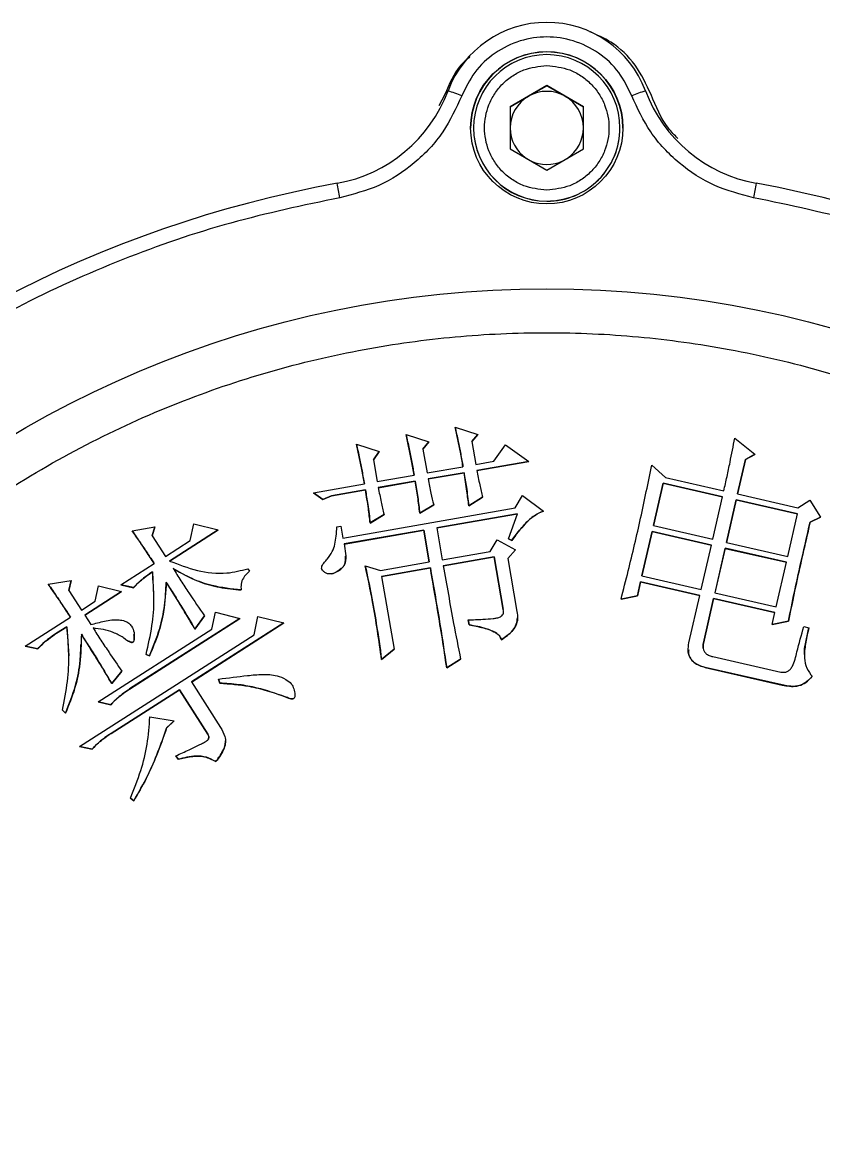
# Model space of a CAD drawing. Header units: millimetres. Extents: x 1852 to 4288, y 681 to 2404.
# Drawn here: x 3717 to 3771.8, y 2137.5 to 2214 of the extents above; entities that cross this region are included whole.
import ezdxf

# ---------------------------------------------------------------- set-up
doc = ezdxf.new("R2010")
doc.units = ezdxf.units.MM

msp = doc.modelspace()

# ---------------------------------------------------------------- linework, layer by layer
at = {"color": 7, "linetype": 'Continuous', "lineweight": 25}
for p, q in [((3745.883, 2209.036), (3745.486, 2208.27)), ((3752.853, 2209.654), (3750.353, 2208.21)), ((3751.603, 2208.925), (3752.853, 2209.647)), ((3755.353, 2208.21), (3752.853, 2209.654)), ((3752.853, 2209.647), (3752.853, 2209.654)), ((3752.853, 2209.647), (3754.103, 2208.925)), ((3750.353, 2208.204), (3751.603, 2208.925)), ((3754.103, 2208.925), (3755.353, 2208.204)), ((3750.353, 2208.21), (3750.353, 2205.323)), ((3755.353, 2205.323), (3755.353, 2208.21)), ((3747.853, 2206.765), (3747.853, 2206.754)), ((3757.853, 2206.754), (3757.853, 2206.765)), ((3750.353, 2205.323), (3752.853, 2203.88)), ((3752.853, 2203.88), (3755.353, 2205.323)), ((3746.587, 2186.336), (3748.144, 2185.835)), ((3743.238, 2185.819), (3744.8, 2185.321)), ((3744.8, 2185.321), (3744.394, 2184.83)), ((3744.394, 2184.829), (3744.8, 2185.319)), ((3744.8, 2185.321), (3744.8, 2185.319)), ((3748.144, 2185.835), (3747.741, 2185.344)), ((3747.741, 2185.342), (3748.144, 2185.833)), ((3747.741, 2185.344), (3748.016, 2183.78)), ((3748.144, 2185.835), (3748.144, 2185.833)), ((3765.699, 2185.565), (3767.078, 2184.471)), ((3739.848, 2185.159), (3741.407, 2184.658)), ((3741.407, 2184.658), (3741.014, 2184.101)), ((3741.014, 2184.099), (3741.407, 2184.656)), ((3741.407, 2184.658), (3741.407, 2184.656)), ((3744.394, 2184.83), (3744.679, 2183.197)), ((3749.241, 2183.993), (3750.027, 2185.113)), ((3750.027, 2185.113), (3751.624, 2183.988)), ((3741.014, 2184.101), (3741.276, 2182.604)), ((3748.016, 2183.78), (3749.241, 2183.993)), ((3751.624, 2183.988), (3748.085, 2183.371)), ((3748.085, 2183.369), (3751.624, 2183.986)), ((3751.624, 2183.988), (3751.624, 2183.986)), ((3766.429, 2184.121), (3765.889, 2181.761)), ((3765.89, 2181.761), (3766.429, 2184.119)), ((3767.078, 2184.471), (3766.429, 2184.121)), ((3766.429, 2184.119), (3767.078, 2184.469)), ((3766.429, 2184.121), (3766.429, 2184.119)), ((3767.078, 2184.471), (3767.078, 2184.469)), ((3741.276, 2182.604), (3743.795, 2183.043)), ((3744.679, 2183.197), (3747.129, 2183.626)), ((3747.199, 2183.217), (3744.748, 2182.788)), ((3744.748, 2182.786), (3747.199, 2183.215)), ((3747.199, 2183.217), (3747.199, 2183.215)), ((3760.028, 2183.741), (3760.968, 2182.889)), ((3736.92, 2181.843), (3740.392, 2182.449)), ((3743.865, 2182.634), (3741.345, 2182.195)), ((3741.345, 2182.193), (3743.865, 2182.632)), ((3743.865, 2182.634), (3743.865, 2182.632)), ((3760.809, 2182.501), (3760.143, 2179.601)), ((3760.144, 2179.601), (3760.809, 2182.499)), ((3764.854, 2181.573), (3760.809, 2182.501)), ((3760.809, 2182.501), (3760.809, 2182.499)), ((3760.809, 2182.499), (3764.854, 2181.571)), ((3760.968, 2182.889), (3764.947, 2181.977)), ((3737.559, 2181.394), (3736.92, 2181.843)), ((3736.92, 2181.843), (3736.92, 2181.841)), ((3736.92, 2181.841), (3737.559, 2181.392)), ((3738.147, 2181.635), (3737.559, 2181.394)), ((3737.559, 2181.392), (3738.147, 2181.633)), ((3740.462, 2182.041), (3738.147, 2181.635)), ((3738.147, 2181.633), (3740.462, 2182.039)), ((3738.147, 2181.635), (3738.147, 2181.633)), ((3740.462, 2182.041), (3740.462, 2182.039)), ((3748.473, 2181.543), (3747.525, 2180.957)), ((3747.525, 2180.955), (3748.473, 2181.541)), ((3748.473, 2181.543), (3748.473, 2181.541)), ((3750.705, 2180.811), (3751.188, 2181.669)), ((3751.188, 2181.669), (3752.639, 2180.587)), ((3764.189, 2178.674), (3764.854, 2181.573)), ((3765.889, 2181.761), (3770.004, 2180.821)), ((3737.559, 2181.394), (3737.559, 2181.392)), ((3738.931, 2178.756), (3750.705, 2180.811)), ((3745.129, 2181.032), (3744.176, 2180.443)), ((3744.176, 2180.441), (3745.129, 2181.029)), ((3745.129, 2181.032), (3745.129, 2181.029)), ((3747.525, 2180.957), (3747.525, 2180.955)), ((3765.797, 2181.358), (3765.131, 2178.458)), ((3765.132, 2178.458), (3765.797, 2181.356)), ((3769.978, 2180.402), (3765.797, 2181.358)), ((3765.797, 2181.358), (3765.797, 2181.356)), ((3765.797, 2181.356), (3769.978, 2180.4)), ((3770.004, 2180.821), (3770.831, 2181.34)), ((3770.831, 2181.34), (3771.56, 2180.179)), ((3741.736, 2180.366), (3740.785, 2179.781)), ((3740.785, 2179.779), (3741.736, 2180.364)), ((3741.736, 2180.366), (3741.736, 2180.364)), ((3744.176, 2180.443), (3744.176, 2180.441)), ((3750.846, 2180.415), (3745.331, 2179.452)), ((3745.332, 2179.45), (3750.845, 2180.413)), ((3750.232, 2178.697), (3750.846, 2180.415)), ((3769.313, 2177.502), (3769.978, 2180.402)), ((3771.56, 2180.179), (3770.844, 2179.845)), ((3770.844, 2179.843), (3771.56, 2180.177)), ((3771.56, 2180.179), (3771.56, 2180.177)), ((3724.52, 2179.255), (3726.084, 2179.515)), ((3726.084, 2179.515), (3725.902, 2178.901)), ((3725.902, 2178.9), (3726.084, 2179.512)), ((3726.084, 2179.515), (3726.084, 2179.512)), ((3730.409, 2179.317), (3727.078, 2177.185)), ((3727.078, 2177.183), (3730.409, 2179.315)), ((3728.491, 2178.582), (3728.745, 2179.73)), ((3728.745, 2179.73), (3730.409, 2179.317)), ((3730.409, 2179.317), (3730.409, 2179.315)), ((3738.517, 2179.524), (3738.789, 2179.573)), ((3738.789, 2179.573), (3738.931, 2178.756)), ((3744.448, 2179.298), (3739.003, 2178.348)), ((3739.003, 2178.345), (3744.448, 2179.296)), ((3740.785, 2179.781), (3740.785, 2179.779)), ((3744.828, 2177.12), (3744.448, 2179.298)), ((3744.448, 2179.298), (3744.448, 2179.296)), ((3744.448, 2179.296), (3744.828, 2177.12)), ((3745.331, 2179.452), (3745.712, 2177.274)), ((3760.051, 2179.195), (3759.357, 2176.162)), ((3759.358, 2176.162), (3760.051, 2179.193)), ((3764.096, 2178.268), (3760.051, 2179.195)), ((3760.051, 2179.195), (3760.051, 2179.193)), ((3760.051, 2179.193), (3764.096, 2178.266)), ((3760.143, 2179.601), (3764.189, 2178.674)), ((3770.844, 2179.845), (3770.844, 2179.843)), ((3725.902, 2178.901), (3726.798, 2177.498)), ((3726.798, 2177.498), (3728.491, 2178.582)), ((3748.979, 2177.844), (3749.474, 2178.633)), ((3749.474, 2178.633), (3750.718, 2177.939)), ((3750.463, 2178.594), (3750.232, 2178.697)), ((3750.232, 2178.697), (3750.232, 2178.695)), ((3750.232, 2178.695), (3750.463, 2178.592)), ((3750.463, 2178.594), (3750.463, 2178.592)), ((3765.131, 2178.458), (3769.313, 2177.502)), ((3745.712, 2177.274), (3748.979, 2177.844)), ((3750.718, 2177.939), (3750.186, 2177.354)), ((3750.186, 2177.352), (3750.718, 2177.937)), ((3750.718, 2177.939), (3750.718, 2177.937)), ((3763.403, 2175.234), (3764.096, 2178.268)), ((3765.039, 2178.052), (3764.345, 2175.019)), ((3764.346, 2175.019), (3765.039, 2178.05)), ((3769.22, 2177.097), (3765.039, 2178.052)), ((3765.039, 2178.052), (3765.039, 2178.05)), ((3765.039, 2178.05), (3769.22, 2177.095)), ((3723.759, 2175.557), (3726.038, 2177.013)), ((3739.121, 2177.525), (3739.121, 2177.527)), ((3741.492, 2176.537), (3744.828, 2177.12)), ((3749.256, 2177.472), (3745.783, 2176.866)), ((3745.783, 2176.863), (3749.256, 2177.47)), ((3749.885, 2173.866), (3749.256, 2177.472)), ((3749.256, 2177.472), (3749.256, 2177.47)), ((3749.256, 2177.47), (3749.885, 2173.863)), ((3750.186, 2177.354), (3750.815, 2173.747)), ((3768.527, 2174.063), (3769.22, 2177.097)), ((3725.909, 2176.438), (3725.909, 2176.435)), ((3725.909, 2176.435), (3725.997, 2174.802)), ((3732.436, 2176.661), (3732.549, 2176.486)), ((3740.456, 2176.85), (3741.492, 2176.537)), ((3740.456, 2176.85), (3740.456, 2176.848)), ((3744.9, 2176.711), (3741.563, 2176.128)), ((3741.563, 2176.128), (3742.429, 2171.161)), ((3741.564, 2176.126), (3744.9, 2176.709)), ((3744.9, 2176.711), (3744.9, 2176.709)), ((3759.357, 2176.162), (3763.403, 2175.234)), ((3718.795, 2175.595), (3720.356, 2175.852)), ((3720.356, 2175.852), (3720.21, 2175.182)), ((3720.21, 2175.181), (3720.356, 2175.85)), ((3720.356, 2175.852), (3720.356, 2175.85)), ((3722.005, 2174.434), (3722.236, 2175.49)), ((3722.236, 2175.49), (3723.806, 2175.094)), ((3724.62, 2175.366), (3723.759, 2175.557)), ((3723.759, 2175.557), (3723.759, 2175.554)), ((3723.759, 2175.554), (3724.62, 2175.364)), ((3724.62, 2175.364), (3724.62, 2175.366)), ((3726.86, 2175.729), (3726.86, 2175.727)), ((3759.265, 2175.758), (3759.047, 2174.813)), ((3759.047, 2174.811), (3759.265, 2175.756)), ((3763.31, 2174.831), (3759.265, 2175.758)), ((3759.265, 2175.758), (3759.265, 2175.756)), ((3759.265, 2175.756), (3763.31, 2174.829)), ((3720.21, 2175.182), (3721.07, 2173.836)), ((3723.806, 2175.094), (3721.294, 2173.486)), ((3721.295, 2173.485), (3723.806, 2175.092)), ((3723.806, 2175.094), (3723.806, 2175.092)), ((3759.047, 2174.813), (3757.927, 2174.572)), ((3757.927, 2174.57), (3759.047, 2174.811)), ((3759.047, 2174.813), (3759.047, 2174.811)), ((3762.568, 2171.595), (3763.31, 2174.831)), ((3764.253, 2174.615), (3763.557, 2171.579)), ((3763.557, 2171.577), (3764.253, 2174.613)), ((3768.435, 2173.66), (3764.253, 2174.615)), ((3764.253, 2174.615), (3764.253, 2174.613)), ((3764.253, 2174.613), (3768.434, 2173.658)), ((3764.345, 2175.019), (3768.527, 2174.063)), ((3721.07, 2173.836), (3722.005, 2174.434)), ((3749.885, 2173.863), (3749.885, 2173.866)), ((3757.927, 2174.572), (3757.927, 2174.57)), ((3717.215, 2171.37), (3720.31, 2173.35)), ((3721.294, 2173.486), (3721.705, 2172.844)), ((3731.891, 2173.265), (3724.355, 2168.444)), ((3724.355, 2168.442), (3731.891, 2173.263)), ((3729.469, 2173.445), (3728.819, 2172.533)), ((3728.819, 2172.531), (3729.469, 2173.443)), ((3729.469, 2173.445), (3729.469, 2173.443)), ((3729.973, 2172.533), (3730.227, 2173.684)), ((3730.227, 2173.684), (3731.891, 2173.265)), ((3731.891, 2173.265), (3731.891, 2173.263)), ((3732.854, 2172.151), (3733.124, 2173.396)), ((3733.124, 2173.396), (3734.889, 2172.96)), ((3747.54, 2172.823), (3747.481, 2173.164)), ((3747.481, 2173.164), (3747.481, 2173.162)), ((3747.481, 2173.162), (3747.54, 2172.821)), ((3750.861, 2173.305), (3750.861, 2173.307)), ((3768.25, 2172.851), (3768.435, 2173.66)), ((3769.369, 2173.087), (3768.25, 2172.851)), ((3768.25, 2172.849), (3769.369, 2173.085)), ((3769.369, 2173.087), (3769.369, 2173.085)), ((3720.066, 2172.7), (3719.365, 2172.253)), ((3719.365, 2172.251), (3720.066, 2172.698)), ((3720.066, 2172.7), (3720.066, 2172.698)), ((3720.066, 2172.698), (3720.196, 2170.717)), ((3722.2, 2167.563), (3729.973, 2172.533)), ((3734.889, 2172.96), (3728.578, 2168.922)), ((3728.579, 2168.921), (3734.889, 2172.958)), ((3728.819, 2172.533), (3728.819, 2172.531)), ((3734.889, 2172.96), (3734.889, 2172.958)), ((3747.54, 2172.823), (3747.54, 2172.821)), ((3768.25, 2172.851), (3768.25, 2172.849)), ((3770.417, 2172.707), (3770.754, 2172.63)), ((3719.365, 2172.253), (3719.365, 2172.251)), ((3720.934, 2164.527), (3732.854, 2172.151)), ((3723.919, 2171.956), (3723.919, 2171.953)), ((3724.607, 2171.653), (3724.607, 2171.655)), ((3724.67, 2172.167), (3724.67, 2172.169)), ((3749.752, 2171.808), (3749.752, 2171.806)), ((3763.557, 2171.579), (3763.557, 2171.577)), ((3718.075, 2171.182), (3717.215, 2171.37)), ((3717.215, 2171.37), (3717.215, 2171.368)), ((3717.215, 2171.368), (3718.075, 2171.18)), ((3718.075, 2171.182), (3718.075, 2171.18)), ((3721.051, 2171.477), (3721.051, 2171.479)), ((3725.704, 2170.71), (3725.478, 2170.81)), ((3725.478, 2170.81), (3725.478, 2170.808)), ((3725.478, 2170.808), (3725.704, 2170.708)), ((3742.429, 2171.161), (3741.571, 2170.452)), ((3741.571, 2170.45), (3742.429, 2171.159)), ((3742.429, 2171.161), (3742.429, 2171.159)), ((3762.512, 2171.116), (3762.512, 2171.114)), ((3725.704, 2170.71), (3725.704, 2170.708)), ((3741.571, 2170.452), (3741.571, 2170.45)), ((3746.97, 2170.48), (3746.017, 2169.892)), ((3746.017, 2169.89), (3746.97, 2170.478)), ((3746.97, 2170.48), (3746.97, 2170.478)), ((3764.197, 2170.655), (3768.851, 2169.589)), ((3723.821, 2169.667), (3723.13, 2168.817)), ((3723.13, 2168.815), (3723.821, 2169.665)), ((3723.821, 2169.667), (3723.821, 2169.665)), ((3746.017, 2169.892), (3746.017, 2169.89)), ((3768.935, 2168.718), (3763.675, 2169.923)), ((3763.675, 2169.923), (3763.675, 2169.921)), ((3763.675, 2169.921), (3768.935, 2168.716)), ((3723.13, 2168.817), (3723.13, 2168.815)), ((3728.578, 2168.922), (3730.558, 2165.825)), ((3730.517, 2168.848), (3730.427, 2169.12)), ((3730.427, 2169.12), (3730.427, 2169.118)), ((3730.427, 2169.118), (3730.517, 2168.846)), ((3730.517, 2168.848), (3730.517, 2168.846)), ((3768.935, 2168.718), (3768.935, 2168.716)), ((3727.759, 2168.398), (3723.084, 2165.408)), ((3723.084, 2165.406), (3727.759, 2168.396)), ((3724.355, 2168.442), (3724.355, 2168.444)), ((3729.7, 2165.36), (3727.759, 2168.398)), ((3727.759, 2168.398), (3727.759, 2168.396)), ((3727.759, 2168.396), (3729.7, 2165.358)), ((3734.984, 2167.913), (3734.984, 2167.915)), ((3735.559, 2167.789), (3735.559, 2167.787)), ((3735.624, 2168.195), (3735.624, 2168.198)), ((3719.974, 2166.798), (3719.765, 2166.993)), ((3719.765, 2166.993), (3719.765, 2166.991)), ((3719.765, 2166.991), (3719.974, 2166.796)), ((3723.063, 2167.373), (3722.2, 2167.563)), ((3722.2, 2167.563), (3722.2, 2167.561)), ((3722.2, 2167.561), (3723.063, 2167.371)), ((3723.063, 2167.373), (3723.063, 2167.371)), ((3719.974, 2166.798), (3719.974, 2166.796)), ((3725.74, 2166.533), (3727.391, 2166.271)), ((3727.391, 2166.271), (3726.883, 2165.781)), ((3726.883, 2165.779), (3727.391, 2166.269)), ((3727.391, 2166.271), (3727.391, 2166.269)), ((3726.883, 2165.781), (3726.883, 2165.779)), ((3723.084, 2165.408), (3723.084, 2165.406)), ((3729.7, 2165.36), (3729.7, 2165.358)), ((3730.903, 2164.894), (3730.903, 2164.896)), ((3721.792, 2164.337), (3720.934, 2164.527)), ((3720.934, 2164.527), (3720.934, 2164.525)), ((3720.934, 2164.525), (3721.792, 2164.335)), ((3721.792, 2164.337), (3721.792, 2164.335)), ((3727.669, 2163.649), (3727.52, 2163.883)), ((3727.52, 2163.883), (3727.52, 2163.881)), ((3727.52, 2163.881), (3727.669, 2163.647)), ((3727.669, 2163.649), (3727.669, 2163.647)), ((3730.242, 2163.483), (3730.242, 2163.485)), ((3724.633, 2160.803), (3724.425, 2160.998)), ((3724.425, 2160.998), (3724.425, 2160.996)), ((3724.425, 2160.996), (3724.633, 2160.801)), ((3724.633, 2160.801), (3724.633, 2160.803))]:
    msp.add_line(p, q, dxfattribs=at)
for centre, radius in [((3752.853, 2206.771), 5.2), ((3752.853, 2124.271), 71.5)]:
    msp.add_circle(centre, radius, dxfattribs=at)
for centre, radius, start, end in [((3752.853, 2206.769), 7.2, 20.5868, 159.4132), ((3752.853, 2206.754), 5.2, 0.00011, 179.99974), ((3752.853, 2206.765), 5, 359.99994, 179.99975), ((3736.751, 2212.817), 10, 280.30605, 339.41322), ((3703.012, 2092.421), 124.573, 69.2983, 69.75789), ((3752.853, 2206.76), 2.5, 59.99975, 119.99962), ((3802.694, 2092.421), 124.574, 110.24211, 110.7017), ((3768.955, 2212.817), 10, 200.58678, 259.69395), ((3752.853, 2206.76), 2.5, 119.9996, 179.99966), ((3752.853, 2206.76), 2.5, 359.99971, 59.99978), ((3752.853, 2206.765), 5, 179.99991, 269.99976), ((3752.853, 2206.754), 5, 179.99991, 269.99976), ((3752.853, 2206.76), 2.5, 179.99971, 236.17979), ((3752.853, 2206.765), 5, 269.99962, 359.99978), ((3752.853, 2206.754), 5, 269.99962, 359.99978), ((3752.853, 2206.76), 2.5, 303.81959, 359.99967), ((3752.853, 2206.76), 2.5, 243.81973, 296.17964), ((3752.853, 2124.269), 80, 100.30604, 169.69383), ((3100.569, 2086.209), 648.57, 10.284007, 10.372163), ((4405.156, 2086.205), 648.589, 169.627839, 169.715992), ((3752.853, 2124.269), 80, 10.30617, 79.69396)]:
    msp.add_arc(centre, radius, start, end, dxfattribs=at)
for points, knots in [([(3758.657, 2208.951), (3758.393, 2209.505), (3757.852, 2210.638), (3756.434, 2211.948), (3754.717, 2212.785), (3752.853, 2213.062), (3750.989, 2212.785), (3749.272, 2211.948), (3747.854, 2210.638), (3747.313, 2209.505), (3747.049, 2208.951)], [0, 0, 0, 0, 0.122089, 0.25, 0.377911, 0.5, 0.622089, 0.75, 0.877911, 1, 1, 1, 1]), ([(3759.979, 2209.035), (3759.652, 2209.725), (3758.998, 2211.105), (3757.481, 2212.598), (3756.285, 2213.113), (3755.79, 2213.326)], [0, 0, 0, 0, 0.369702, 0.739405, 1, 1, 1, 1]), ([(3747.599, 2211.629), (3747.384, 2211.438), (3746.594, 2210.741), (3746.182, 2209.754), (3745.883, 2209.036)], [0, 0, 0, 0, 0.272938, 1, 1, 1, 1]), ([(3752.853, 2202.517), (3752.318, 2202.574), (3751.496, 2202.661), (3750.506, 2203.191), (3749.826, 2203.739), (3749.274, 2204.42), (3748.761, 2205.41), (3748.5, 2206.767), (3748.761, 2208.124), (3749.274, 2209.113), (3749.826, 2209.794), (3750.506, 2210.343), (3751.496, 2210.873), (3752.318, 2210.96), (3752.853, 2211.017)], [0, 0, 0, 0, 0.119728, 0.18418, 0.25, 0.31582, 0.380272, 0.5, 0.619728, 0.68418, 0.75, 0.81582, 0.880272, 1, 1, 1, 1]), ([(3752.853, 2211.017), (3753.388, 2210.96), (3754.21, 2210.873), (3755.2, 2210.343), (3755.88, 2209.794), (3756.432, 2209.113), (3756.945, 2208.124), (3757.206, 2206.767), (3756.945, 2205.41), (3756.432, 2204.42), (3755.88, 2203.739), (3755.2, 2203.191), (3754.21, 2202.661), (3753.388, 2202.574), (3752.853, 2202.517)], [0, 0, 0, 0, 0.119728, 0.18418, 0.25, 0.31582, 0.380272, 0.5, 0.619728, 0.68418, 0.75, 0.81582, 0.880272, 1, 1, 1, 1]), ([(3761.8, 2206.047), (3761.582, 2206.271), (3760.758, 2207.117), (3760.309, 2208.223), (3759.979, 2209.035)], [0, 0, 0, 0, 0.265546, 1, 1, 1, 1]), ([(3747.049, 2208.951), (3746.658, 2208.104), (3745.863, 2206.382), (3743.873, 2204.29), (3741.459, 2202.705), (3739.622, 2202.23), (3738.719, 2201.997)], [0, 0, 0, 0, 0.245796, 0.5, 0.754204, 1, 1, 1, 1]), ([(3766.987, 2201.997), (3766.084, 2202.23), (3764.247, 2202.705), (3761.833, 2204.29), (3759.843, 2206.382), (3759.048, 2208.104), (3758.657, 2208.951)], [0, 0, 0, 0, 0.245796, 0.5, 0.754204, 1, 1, 1, 1]), ([(3738.719, 2201.997), (3736.223, 2201.47), (3731.186, 2200.408), (3723.809, 2197.869), (3716.567, 2194.6), (3709.588, 2190.537), (3702.985, 2185.726), (3696.891, 2180.233), (3691.399, 2174.139), (3686.587, 2167.536), (3682.524, 2160.557), (3679.255, 2153.315), (3676.716, 2145.938), (3675.654, 2140.901), (3675.128, 2138.405)], [0, 0, 0, 0, 0.079959, 0.161371, 0.244142, 0.328893, 0.414217, 0.5, 0.585778, 0.671102, 0.755858, 0.838624, 0.920039, 1, 1, 1, 1]), ([(3830.578, 2138.405), (3830.052, 2140.901), (3828.99, 2145.938), (3826.451, 2153.315), (3823.182, 2160.557), (3819.119, 2167.536), (3814.307, 2174.139), (3808.815, 2180.233), (3802.721, 2185.725), (3796.118, 2190.537), (3789.139, 2194.6), (3781.897, 2197.869), (3774.52, 2200.408), (3769.483, 2201.47), (3766.987, 2201.997)], [0, 0, 0, 0, 0.079959, 0.161371, 0.244142, 0.328893, 0.414217, 0.5, 0.585778, 0.671102, 0.755858, 0.838624, 0.920039, 1, 1, 1, 1]), ([(3684.353, 2124.278), (3684.408, 2126.367), (3684.518, 2130.545), (3685.428, 2136.884), (3686.914, 2143.236), (3689.087, 2149.602), (3691.918, 2155.825), (3695.432, 2161.848), (3699.586, 2167.539), (3704.33, 2172.801), (3709.591, 2177.544), (3715.283, 2181.698), (3721.306, 2185.212), (3727.529, 2188.044), (3733.894, 2190.215), (3740.247, 2191.71), (3746.586, 2192.587), (3752.853, 2192.873), (3759.12, 2192.587), (3765.459, 2191.71), (3771.812, 2190.215), (3778.177, 2188.044), (3784.4, 2185.212), (3790.423, 2181.698), (3796.115, 2177.544), (3801.376, 2172.801), (3806.12, 2167.539), (3810.274, 2161.848), (3813.788, 2155.825), (3816.619, 2149.602), (3818.793, 2143.236), (3820.278, 2136.884), (3821.188, 2130.545), (3821.298, 2126.367), (3821.353, 2124.278)], [0, 0, 0, 0, 0.0291236, 0.0582485, 0.08912, 0.1199941, 0.1519015, 0.1843128, 0.2170688, 0.25, 0.2829312, 0.3156872, 0.3480985, 0.3800059, 0.4108775, 0.4417515, 0.4708745, 0.5, 0.529123, 0.5582485, 0.58912, 0.6199941, 0.6519015, 0.6843128, 0.7170688, 0.75, 0.7829312, 0.8156872, 0.8480985, 0.8800059, 0.9108775, 0.9417515, 0.9708751, 1, 1, 1, 1]), ([(3747.129, 2183.626), (3747.071, 2183.954), (3746.961, 2184.571), (3746.781, 2185.475), (3746.652, 2186.049), (3746.587, 2186.336)], [0, 0, 0, 0, 0.361832, 0.680859, 1, 1, 1, 1]), ([(3746.587, 2186.333), (3746.66, 2186.008), (3746.797, 2185.396), (3746.975, 2184.492), (3747.078, 2183.913), (3747.129, 2183.624)], [0, 0, 0, 0, 0.361838, 0.680876, 1, 1, 1, 1]), ([(3743.795, 2183.043), (3743.737, 2183.371), (3743.625, 2184), (3743.441, 2184.926), (3743.306, 2185.521), (3743.238, 2185.819)], [0, 0, 0, 0, 0.353076, 0.676475, 1, 1, 1, 1]), ([(3743.238, 2185.817), (3743.312, 2185.492), (3743.452, 2184.869), (3743.635, 2183.943), (3743.742, 2183.341), (3743.795, 2183.041)], [0, 0, 0, 0, 0.353086, 0.676497, 1, 1, 1, 1]), ([(3764.947, 2181.977), (3765.021, 2182.302), (3765.169, 2182.952), (3765.422, 2184.147), (3765.592, 2185.02), (3765.699, 2185.565)], [0, 0, 0, 0, 0.2727442, 0.5454921, 1, 1, 1, 1]), ([(3740.392, 2182.449), (3740.334, 2182.778), (3740.223, 2183.395), (3740.044, 2184.299), (3739.913, 2184.872), (3739.848, 2185.159)], [0, 0, 0, 0, 0.361759, 0.680808, 1, 1, 1, 1]), ([(3739.848, 2185.157), (3739.922, 2184.832), (3740.061, 2184.22), (3740.237, 2183.316), (3740.341, 2182.737), (3740.392, 2182.447)], [0, 0, 0, 0, 0.361772, 0.680844, 1, 1, 1, 1]), ([(3747.525, 2180.957), (3747.485, 2181.288), (3747.419, 2181.831), (3747.305, 2182.584), (3747.234, 2183.006), (3747.199, 2183.217)], [0, 0, 0, 0, 0.437841, 0.718884, 1, 1, 1, 1]), ([(3747.199, 2183.215), (3747.254, 2182.886), (3747.344, 2182.347), (3747.448, 2181.592), (3747.499, 2181.167), (3747.525, 2180.955)], [0, 0, 0, 0, 0.43784, 0.718882, 1, 1, 1, 1]), ([(3748.085, 2183.371), (3748.114, 2183.207), (3748.173, 2182.879), (3748.295, 2182.268), (3748.404, 2181.824), (3748.473, 2181.543)], [0, 0, 0, 0, 0.267397, 0.53481, 1, 1, 1, 1]), ([(3757.927, 2174.572), (3758.092, 2175.218), (3758.562, 2177.06), (3759.284, 2180.112), (3759.78, 2182.531), (3760.028, 2183.741)], [0, 0, 0, 0, 0.212581, 0.606192, 1, 1, 1, 1]), ([(3744.176, 2180.443), (3744.132, 2180.81), (3744.067, 2181.359), (3743.955, 2182.088), (3743.895, 2182.452), (3743.865, 2182.634)], [0, 0, 0, 0, 0.499817, 0.749886, 1, 1, 1, 1]), ([(3743.865, 2182.632), (3743.925, 2182.268), (3744.015, 2181.723), (3744.111, 2180.991), (3744.154, 2180.625), (3744.176, 2180.441)], [0, 0, 0, 0, 0.499817, 0.749886, 1, 1, 1, 1]), ([(3744.748, 2182.788), (3744.779, 2182.625), (3744.84, 2182.297), (3744.956, 2181.709), (3745.063, 2181.289), (3745.129, 2181.032)], [0, 0, 0, 0, 0.278089, 0.556193, 1, 1, 1, 1]), ([(3740.785, 2179.781), (3740.748, 2180.112), (3740.687, 2180.656), (3740.571, 2181.409), (3740.498, 2181.83), (3740.462, 2182.041)], [0, 0, 0, 0, 0.437947, 0.718933, 1, 1, 1, 1]), ([(3740.462, 2182.039), (3740.517, 2181.71), (3740.609, 2181.171), (3740.718, 2180.417), (3740.763, 2179.991), (3740.785, 2179.779)], [0, 0, 0, 0, 0.437874, 0.718843, 1, 1, 1, 1]), ([(3741.345, 2182.195), (3741.375, 2182.031), (3741.436, 2181.703), (3741.56, 2181.092), (3741.667, 2180.648), (3741.736, 2180.366)], [0, 0, 0, 0, 0.267337, 0.534687, 1, 1, 1, 1]), ([(3752.639, 2180.587), (3752.421, 2180.496), (3751.946, 2180.298), (3751.214, 2179.594), (3750.756, 2178.983), (3750.463, 2178.594)], [0, 0, 0, 0, 0.234297, 0.511813, 1, 1, 1, 1]), ([(3750.463, 2178.592), (3750.661, 2178.861), (3751.049, 2179.391), (3751.696, 2180.078), (3752.257, 2180.469), (3752.586, 2180.569), (3752.639, 2180.585)], [0, 0, 0, 0, 0.333791, 0.656332, 0.944524, 1, 1, 1, 1]), ([(3726.038, 2177.013), (3725.856, 2177.292), (3725.518, 2177.81), (3725.006, 2178.553), (3724.682, 2179.021), (3724.52, 2179.255)], [0, 0, 0, 0, 0.369297, 0.684635, 1, 1, 1, 1]), ([(3724.52, 2179.253), (3724.71, 2178.979), (3725.061, 2178.471), (3725.572, 2177.726), (3725.882, 2177.249), (3726.038, 2177.011)], [0, 0, 0, 0, 0.3693, 0.684618, 1, 1, 1, 1]), ([(3737.849, 2177.305), (3737.976, 2177.475), (3738.319, 2177.935), (3738.464, 2178.736), (3738.503, 2179.307), (3738.517, 2179.524)], [0, 0, 0, 0, 0.268239, 0.722981, 1, 1, 1, 1]), ([(3770.844, 2179.845), (3770.695, 2179.195), (3770.399, 2177.895), (3769.889, 2175.646), (3769.563, 2174.04), (3769.369, 2173.087)], [0, 0, 0, 0, 0.289148, 0.578294, 1, 1, 1, 1]), ([(3769.369, 2173.085), (3769.5, 2173.739), (3769.762, 2175.047), (3770.263, 2177.297), (3770.628, 2178.895), (3770.844, 2179.843)], [0, 0, 0, 0, 0.289249, 0.578393, 1, 1, 1, 1]), ([(3739.003, 2178.348), (3739.045, 2178.135), (3739.129, 2177.709), (3739.134, 2177.183), (3738.991, 2176.824), (3738.729, 2176.585), (3738.458, 2176.389), (3738.219, 2176.323), (3738.165, 2176.308)], [0, 0, 0, 0, 0.257526, 0.517626, 0.611553, 0.706057, 0.933936, 1, 1, 1, 1]), ([(3727.078, 2177.185), (3727.703, 2176.944), (3728.955, 2176.461), (3730.824, 2176.245), (3731.957, 2176.537), (3732.436, 2176.661)], [0, 0, 0, 0, 0.365081, 0.731832, 1, 1, 1, 1]), ([(3737.469, 2176.678), (3737.473, 2176.73), (3737.486, 2176.891), (3737.655, 2177.094), (3737.788, 2177.238), (3737.849, 2177.305)], [0, 0, 0, 0, 0.206018, 0.636041, 1, 1, 1, 1]), ([(3738.165, 2176.306), (3738.291, 2176.354), (3738.537, 2176.45), (3738.822, 2176.653), (3739.023, 2176.876), (3739.117, 2177.17), (3739.113, 2177.39), (3739.11, 2177.526)], [0, 0, 0, 0, 0.236926, 0.466697, 0.61348, 0.760083, 1, 1, 1, 1]), ([(3725.909, 2176.438), (3725.771, 2176.345), (3725.494, 2176.159), (3725.052, 2175.812), (3724.778, 2175.529), (3724.62, 2175.366)], [0, 0, 0, 0, 0.297538, 0.595282, 1, 1, 1, 1]), ([(3724.62, 2175.364), (3724.735, 2175.485), (3724.965, 2175.727), (3725.395, 2176.088), (3725.721, 2176.308), (3725.909, 2176.435)], [0, 0, 0, 0, 0.297563, 0.595363, 1, 1, 1, 1]), ([(3725.478, 2170.81), (3725.63, 2171.461), (3725.92, 2172.703), (3726.069, 2174.6), (3725.963, 2175.821), (3725.909, 2176.438)], [0, 0, 0, 0, 0.352766, 0.673509, 1, 1, 1, 1]), ([(3731.968, 2175.207), (3731.303, 2175.281), (3730.158, 2175.408), (3728.593, 2175.946), (3727.749, 2176.434), (3727.322, 2176.682)], [0, 0, 0, 0, 0.407022, 0.699492, 1, 1, 1, 1]), ([(3727.322, 2176.682), (3727.501, 2176.401), (3727.86, 2175.838), (3728.565, 2174.752), (3729.112, 2173.962), (3729.469, 2173.445)], [0, 0, 0, 0, 0.257454, 0.514908, 1, 1, 1, 1]), ([(3727.322, 2176.679), (3727.907, 2176.349), (3728.912, 2175.781), (3730.512, 2175.356), (3731.479, 2175.256), (3731.968, 2175.205)], [0, 0, 0, 0, 0.407493, 0.700455, 1, 1, 1, 1]), ([(3732.549, 2176.486), (3732.391, 2176.342), (3732.124, 2176.099), (3731.953, 2175.621), (3731.963, 2175.342), (3731.968, 2175.207)], [0, 0, 0, 0, 0.431037, 0.72606, 1, 1, 1, 1]), ([(3738.165, 2176.308), (3738.084, 2176.301), (3737.934, 2176.286), (3737.725, 2176.368), (3737.584, 2176.485), (3737.492, 2176.592), (3737.475, 2176.657), (3737.469, 2176.678)], [0, 0, 0, 0, 0.281585, 0.522569, 0.762523, 0.925805, 1, 1, 1, 1]), ([(3741.571, 2170.452), (3741.478, 2171.112), (3741.293, 2172.433), (3740.934, 2174.569), (3740.627, 2176.036), (3740.456, 2176.85)], [0, 0, 0, 0, 0.307881, 0.615778, 1, 1, 1, 1]), ([(3740.456, 2176.848), (3740.595, 2176.196), (3740.871, 2174.891), (3741.244, 2172.758), (3741.454, 2171.274), (3741.571, 2170.45)], [0, 0, 0, 0, 0.307881, 0.61578, 1, 1, 1, 1]), ([(3746.017, 2169.892), (3745.92, 2170.552), (3745.725, 2171.871), (3745.343, 2174.142), (3745.065, 2175.755), (3744.9, 2176.711)], [0, 0, 0, 0, 0.289421, 0.578839, 1, 1, 1, 1]), ([(3744.9, 2176.709), (3745.014, 2176.052), (3745.241, 2174.738), (3745.629, 2172.468), (3745.873, 2170.849), (3746.017, 2169.89)], [0, 0, 0, 0, 0.289416, 0.578835, 1, 1, 1, 1]), ([(3745.783, 2176.866), (3745.899, 2176.209), (3746.13, 2174.896), (3746.508, 2172.764), (3746.805, 2171.295), (3746.97, 2170.48)], [0, 0, 0, 0, 0.3079389, 0.6158743, 1, 1, 1, 1]), ([(3720.31, 2173.35), (3720.129, 2173.63), (3719.792, 2174.149), (3719.285, 2174.896), (3718.958, 2175.362), (3718.795, 2175.595)], [0, 0, 0, 0, 0.369183, 0.684555, 1, 1, 1, 1]), ([(3718.795, 2175.593), (3718.986, 2175.32), (3719.341, 2174.814), (3719.845, 2174.065), (3720.155, 2173.587), (3720.31, 2173.348)], [0, 0, 0, 0, 0.369183, 0.684554, 1, 1, 1, 1]), ([(3726.86, 2175.729), (3726.819, 2175.061), (3726.747, 2173.868), (3726.338, 2172.177), (3725.916, 2171.202), (3725.704, 2170.71)], [0, 0, 0, 0, 0.386257, 0.690164, 1, 1, 1, 1]), ([(3725.704, 2170.708), (3725.963, 2171.325), (3726.427, 2172.429), (3726.775, 2174.133), (3726.831, 2175.192), (3726.86, 2175.727)], [0, 0, 0, 0, 0.386701, 0.69077, 1, 1, 1, 1]), ([(3728.819, 2172.533), (3728.649, 2172.82), (3728.308, 2173.393), (3727.661, 2174.462), (3727.171, 2175.236), (3726.86, 2175.729)], [0, 0, 0, 0, 0.266774, 0.533551, 1, 1, 1, 1]), ([(3726.86, 2175.727), (3727.038, 2175.445), (3727.394, 2174.881), (3728.053, 2173.82), (3728.521, 2173.032), (3728.819, 2172.531)], [0, 0, 0, 0, 0.266774, 0.533551, 1, 1, 1, 1]), ([(3747.481, 2173.164), (3747.814, 2173.176), (3748.387, 2173.197), (3749.043, 2173.245), (3749.446, 2173.29), (3749.654, 2173.343), (3749.795, 2173.445), (3749.873, 2173.559), (3749.905, 2173.707), (3749.892, 2173.81), (3749.885, 2173.866)], [0, 0, 0, 0, 0.358025, 0.615683, 0.704922, 0.795041, 0.841826, 0.888488, 0.9407, 1, 1, 1, 1]), ([(3721.705, 2172.844), (3722.014, 2172.926), (3722.642, 2173.092), (3723.438, 2173.224), (3723.997, 2173.106), (3724.309, 2172.967), (3724.433, 2172.81), (3724.494, 2172.734)], [0, 0, 0, 0, 0.325958, 0.662347, 0.799326, 0.902609, 1, 1, 1, 1]), ([(3750.815, 2173.747), (3750.842, 2173.58), (3750.894, 2173.25), (3750.753, 2172.762), (3750.393, 2172.238), (3750.004, 2171.977), (3749.752, 2171.808)], [0, 0, 0, 0, 0.211302, 0.416468, 0.621501, 1, 1, 1, 1]), ([(3749.752, 2171.806), (3750.033, 2171.998), (3750.45, 2172.282), (3750.798, 2172.85), (3750.835, 2173.16), (3750.853, 2173.306)], [0, 0, 0, 0, 0.5209646, 0.773813, 1, 1, 1, 1]), ([(3719.765, 2166.993), (3719.896, 2167.648), (3720.149, 2168.911), (3720.24, 2170.832), (3720.124, 2172.075), (3720.066, 2172.7)], [0, 0, 0, 0, 0.348691, 0.672019, 1, 1, 1, 1]), ([(3723.919, 2171.956), (3723.695, 2172.08), (3723.266, 2172.319), (3722.559, 2172.517), (3722.09, 2172.579), (3721.854, 2172.611)], [0, 0, 0, 0, 0.350612, 0.672174, 1, 1, 1, 1]), ([(3721.854, 2172.611), (3722.035, 2172.331), (3722.396, 2171.771), (3723.047, 2170.786), (3723.529, 2170.089), (3723.821, 2169.667)], [0, 0, 0, 0, 0.282431, 0.564866, 1, 1, 1, 1]), ([(3724.494, 2172.734), (3724.562, 2172.592), (3724.67, 2172.365), (3724.677, 2172.04), (3724.654, 2171.847), (3724.651, 2171.719), (3724.619, 2171.673), (3724.607, 2171.655)], [0, 0, 0, 0, 0.414992, 0.667292, 0.851809, 0.943552, 1, 1, 1, 1]), ([(3749.752, 2171.808), (3749.72, 2171.895), (3749.656, 2172.069), (3749.299, 2172.354), (3748.592, 2172.635), (3747.937, 2172.752), (3747.54, 2172.823)], [0, 0, 0, 0, 0.10724, 0.21472, 0.525104, 1, 1, 1, 1]), ([(3747.54, 2172.821), (3747.868, 2172.761), (3748.527, 2172.642), (3749.257, 2172.392), (3749.663, 2172.056), (3749.723, 2171.888), (3749.752, 2171.806)], [0, 0, 0, 0, 0.394561, 0.792656, 0.89916, 1, 1, 1, 1]), ([(3768.851, 2169.589), (3768.941, 2169.584), (3769.105, 2169.575), (3769.333, 2169.654), (3769.512, 2169.799), (3769.772, 2170.225), (3769.987, 2171.235), (3770.25, 2172.134), (3770.417, 2172.707)], [0, 0, 0, 0, 0.07162, 0.129699, 0.187858, 0.251244, 0.523134, 1, 1, 1, 1]), ([(3770.474, 2170.746), (3770.468, 2170.79), (3770.424, 2171.127), (3770.582, 2171.76), (3770.697, 2172.338), (3770.754, 2172.628)], [0, 0, 0, 0, 0.069702, 0.532959, 1, 1, 1, 1]), ([(3770.754, 2172.63), (3770.684, 2172.304), (3770.551, 2171.678), (3770.414, 2170.808), (3770.52, 2170.025), (3770.777, 2169.565), (3770.955, 2169.348), (3770.985, 2169.311)], [0, 0, 0, 0, 0.2884014, 0.5546776, 0.7569491, 0.9590558, 1, 1, 1, 1]), ([(3719.365, 2172.253), (3719.226, 2172.161), (3718.949, 2171.975), (3718.509, 2171.626), (3718.234, 2171.345), (3718.075, 2171.182)], [0, 0, 0, 0, 0.297582, 0.595326, 1, 1, 1, 1]), ([(3718.075, 2171.18), (3718.191, 2171.301), (3718.421, 2171.542), (3718.852, 2171.902), (3719.177, 2172.124), (3719.365, 2172.251)], [0, 0, 0, 0, 0.297614, 0.595386, 1, 1, 1, 1]), ([(3721.057, 2172.182), (3721.041, 2171.513), (3721.01, 2170.263), (3720.65, 2168.44), (3720.201, 2167.35), (3719.974, 2166.798)], [0, 0, 0, 0, 0.361932, 0.677077, 1, 1, 1, 1]), ([(3723.13, 2168.817), (3722.964, 2169.106), (3722.632, 2169.684), (3721.934, 2170.802), (3721.406, 2171.632), (3721.057, 2172.182)], [0, 0, 0, 0, 0.25307, 0.506097, 1, 1, 1, 1]), ([(3721.057, 2172.179), (3721.237, 2171.899), (3721.596, 2171.337), (3722.299, 2170.223), (3722.799, 2169.375), (3723.13, 2168.815)], [0, 0, 0, 0, 0.253024, 0.506045, 1, 1, 1, 1]), ([(3724.607, 2171.655), (3724.587, 2171.646), (3724.548, 2171.626), (3724.452, 2171.635), (3724.305, 2171.684), (3724.117, 2171.799), (3723.985, 2171.903), (3723.919, 2171.956)], [0, 0, 0, 0, 0.082107, 0.164925, 0.356677, 0.675002, 1, 1, 1, 1]), ([(3723.919, 2171.953), (3723.978, 2171.906), (3724.105, 2171.807), (3724.275, 2171.699), (3724.423, 2171.641), (3724.527, 2171.617), (3724.585, 2171.643), (3724.607, 2171.653)], [0, 0, 0, 0, 0.291839, 0.61532, 0.761132, 0.908025, 1, 1, 1, 1]), ([(3724.607, 2171.653), (3724.619, 2171.672), (3724.672, 2171.756), (3724.668, 2171.94), (3724.658, 2172.09), (3724.653, 2172.166)], [0, 0, 0, 0, 0.128729, 0.560423, 1, 1, 1, 1]), ([(3763.675, 2169.923), (3763.48, 2169.978), (3763.156, 2170.069), (3762.777, 2170.356), (3762.568, 2170.687), (3762.487, 2171.119), (3762.537, 2171.415), (3762.568, 2171.595)], [0, 0, 0, 0, 0.2631806, 0.4361155, 0.6100885, 0.7625762, 1, 1, 1, 1]), ([(3763.557, 2171.579), (3763.538, 2171.459), (3763.51, 2171.271), (3763.589, 2171.025), (3763.73, 2170.848), (3763.944, 2170.723), (3764.114, 2170.677), (3764.197, 2170.655)], [0, 0, 0, 0, 0.281112, 0.435046, 0.589209, 0.801324, 1, 1, 1, 1]), ([(3763.551, 2171.192), (3763.541, 2171.239), (3763.512, 2171.367), (3763.539, 2171.496), (3763.557, 2171.577)], [0, 0, 0, 0, 0.368062, 1, 1, 1, 1]), ([(3719.974, 2166.796), (3720.224, 2167.417), (3720.693, 2168.579), (3720.988, 2170.176), (3721.014, 2171.118), (3721.024, 2171.478)], [0, 0, 0, 0, 0.415089, 0.776689, 1, 1, 1, 1]), ([(3762.549, 2171.113), (3762.54, 2171.031), (3762.517, 2170.831), (3762.653, 2170.53), (3762.906, 2170.232), (3763.268, 2170.03), (3763.546, 2169.955), (3763.675, 2169.921)], [0, 0, 0, 0, 0.134689, 0.32911, 0.523195, 0.778594, 1, 1, 1, 1]), ([(3730.427, 2169.12), (3731.089, 2169.204), (3732.087, 2169.33), (3733.419, 2169.469), (3734.316, 2169.409), (3734.988, 2169.151), (3735.321, 2168.896), (3735.439, 2168.74), (3735.459, 2168.714)], [0, 0, 0, 0, 0.381103, 0.574669, 0.765651, 0.888057, 0.981539, 1, 1, 1, 1]), ([(3770.985, 2169.311), (3770.821, 2169.137), (3770.543, 2168.84), (3769.956, 2168.61), (3769.426, 2168.621), (3769.077, 2168.69), (3768.935, 2168.718)], [0, 0, 0, 0, 0.312528, 0.530177, 0.809183, 1, 1, 1, 1]), ([(3768.935, 2168.716), (3769.273, 2168.652), (3769.79, 2168.554), (3770.458, 2168.799), (3770.783, 2169.075), (3770.942, 2169.259), (3770.985, 2169.309)], [0, 0, 0, 0, 0.444162, 0.6791, 0.912032, 1, 1, 1, 1]), ([(3734.984, 2167.915), (3734.351, 2168.135), (3733.314, 2168.494), (3731.805, 2168.763), (3730.948, 2168.82), (3730.517, 2168.848)], [0, 0, 0, 0, 0.437716, 0.717507, 1, 1, 1, 1]), ([(3730.517, 2168.846), (3731.184, 2168.795), (3732.278, 2168.712), (3733.768, 2168.351), (3734.577, 2168.059), (3734.984, 2167.913)], [0, 0, 0, 0, 0.437036, 0.71725, 1, 1, 1, 1]), ([(3735.459, 2168.714), (3735.51, 2168.597), (3735.615, 2168.356), (3735.653, 2168.062), (3735.625, 2167.861), (3735.581, 2167.814), (3735.559, 2167.789)], [0, 0, 0, 0, 0.391814, 0.807915, 0.901195, 1, 1, 1, 1]), ([(3724.355, 2168.444), (3724.217, 2168.352), (3723.94, 2168.166), (3723.498, 2167.819), (3723.222, 2167.536), (3723.063, 2167.373)], [0, 0, 0, 0, 0.297214, 0.594601, 1, 1, 1, 1]), ([(3723.063, 2167.371), (3723.179, 2167.492), (3723.409, 2167.734), (3723.841, 2168.093), (3724.167, 2168.315), (3724.355, 2168.442)], [0, 0, 0, 0, 0.297248, 0.594686, 1, 1, 1, 1]), ([(3735.559, 2167.789), (3735.526, 2167.78), (3735.435, 2167.753), (3735.29, 2167.803), (3735.133, 2167.852), (3735.033, 2167.894), (3734.984, 2167.915)], [0, 0, 0, 0, 0.1702702, 0.4642597, 0.7315085, 1, 1, 1, 1]), ([(3734.984, 2167.913), (3735.058, 2167.882), (3735.186, 2167.829), (3735.353, 2167.78), (3735.475, 2167.758), (3735.535, 2167.779), (3735.559, 2167.787)], [0, 0, 0, 0, 0.40123, 0.68767, 0.874317, 1, 1, 1, 1]), ([(3724.425, 2160.998), (3724.67, 2161.619), (3725.141, 2162.812), (3725.597, 2164.673), (3725.692, 2165.91), (3725.74, 2166.533)], [0, 0, 0, 0, 0.35008, 0.672322, 1, 1, 1, 1]), ([(3726.883, 2165.781), (3726.661, 2165.152), (3726.246, 2163.98), (3725.512, 2162.305), (3724.926, 2161.305), (3724.633, 2160.803)], [0, 0, 0, 0, 0.365437, 0.681548, 1, 1, 1, 1]), ([(3724.633, 2160.801), (3724.968, 2161.379), (3725.592, 2162.457), (3726.305, 2164.141), (3726.69, 2165.232), (3726.883, 2165.779)], [0, 0, 0, 0, 0.365816, 0.682252, 1, 1, 1, 1]), ([(3730.558, 2165.825), (3730.673, 2165.622), (3730.854, 2165.303), (3730.932, 2164.797), (3730.765, 2164.176), (3730.462, 2163.776), (3730.242, 2163.485)], [0, 0, 0, 0, 0.268227, 0.423788, 0.580622, 1, 1, 1, 1]), ([(3723.084, 2165.408), (3722.945, 2165.316), (3722.668, 2165.13), (3722.226, 2164.783), (3721.951, 2164.501), (3721.792, 2164.337)], [0, 0, 0, 0, 0.297206, 0.594593, 1, 1, 1, 1]), ([(3721.792, 2164.335), (3721.907, 2164.456), (3722.137, 2164.698), (3722.569, 2165.058), (3722.896, 2165.279), (3723.084, 2165.406)], [0, 0, 0, 0, 0.297239, 0.594682, 1, 1, 1, 1]), ([(3727.52, 2163.883), (3727.824, 2164.02), (3728.371, 2164.267), (3728.996, 2164.56), (3729.366, 2164.757), (3729.54, 2164.856), (3729.655, 2164.929), (3729.731, 2165.001), (3729.762, 2165.094), (3729.768, 2165.205), (3729.736, 2165.299), (3729.708, 2165.347), (3729.7, 2165.36)], [0, 0, 0, 0, 0.35041, 0.630866, 0.725925, 0.790521, 0.841305, 0.86957, 0.898179, 0.941209, 0.984756, 1, 1, 1, 1]), ([(3729.7, 2165.358), (3729.722, 2165.318), (3729.765, 2165.237), (3729.766, 2165.116), (3729.741, 2165.022), (3729.704, 2164.97), (3729.675, 2164.951), (3729.669, 2164.947)], [0, 0, 0, 0, 0.2978425, 0.5995004, 0.7723333, 0.947577, 1, 1, 1, 1]), ([(3730.242, 2163.483), (3730.388, 2163.683), (3730.635, 2164.022), (3730.888, 2164.504), (3730.894, 2164.786), (3730.896, 2164.895)], [0, 0, 0, 0, 0.471494, 0.796305, 1, 1, 1, 1]), ([(3727.669, 2163.647), (3727.962, 2163.719), (3728.551, 2163.865), (3729.467, 2163.885), (3729.992, 2163.612), (3730.242, 2163.483)], [0, 0, 0, 0, 0.341787, 0.686073, 1, 1, 1, 1]), ([(3730.242, 2163.485), (3730.035, 2163.599), (3729.616, 2163.829), (3728.708, 2163.898), (3728.071, 2163.745), (3727.669, 2163.649)], [0, 0, 0, 0, 0.263652, 0.534652, 1, 1, 1, 1])]:
    msp.add_open_spline(points, degree=3, knots=knots, dxfattribs=at)

doc.saveas('drawing.dxf')
